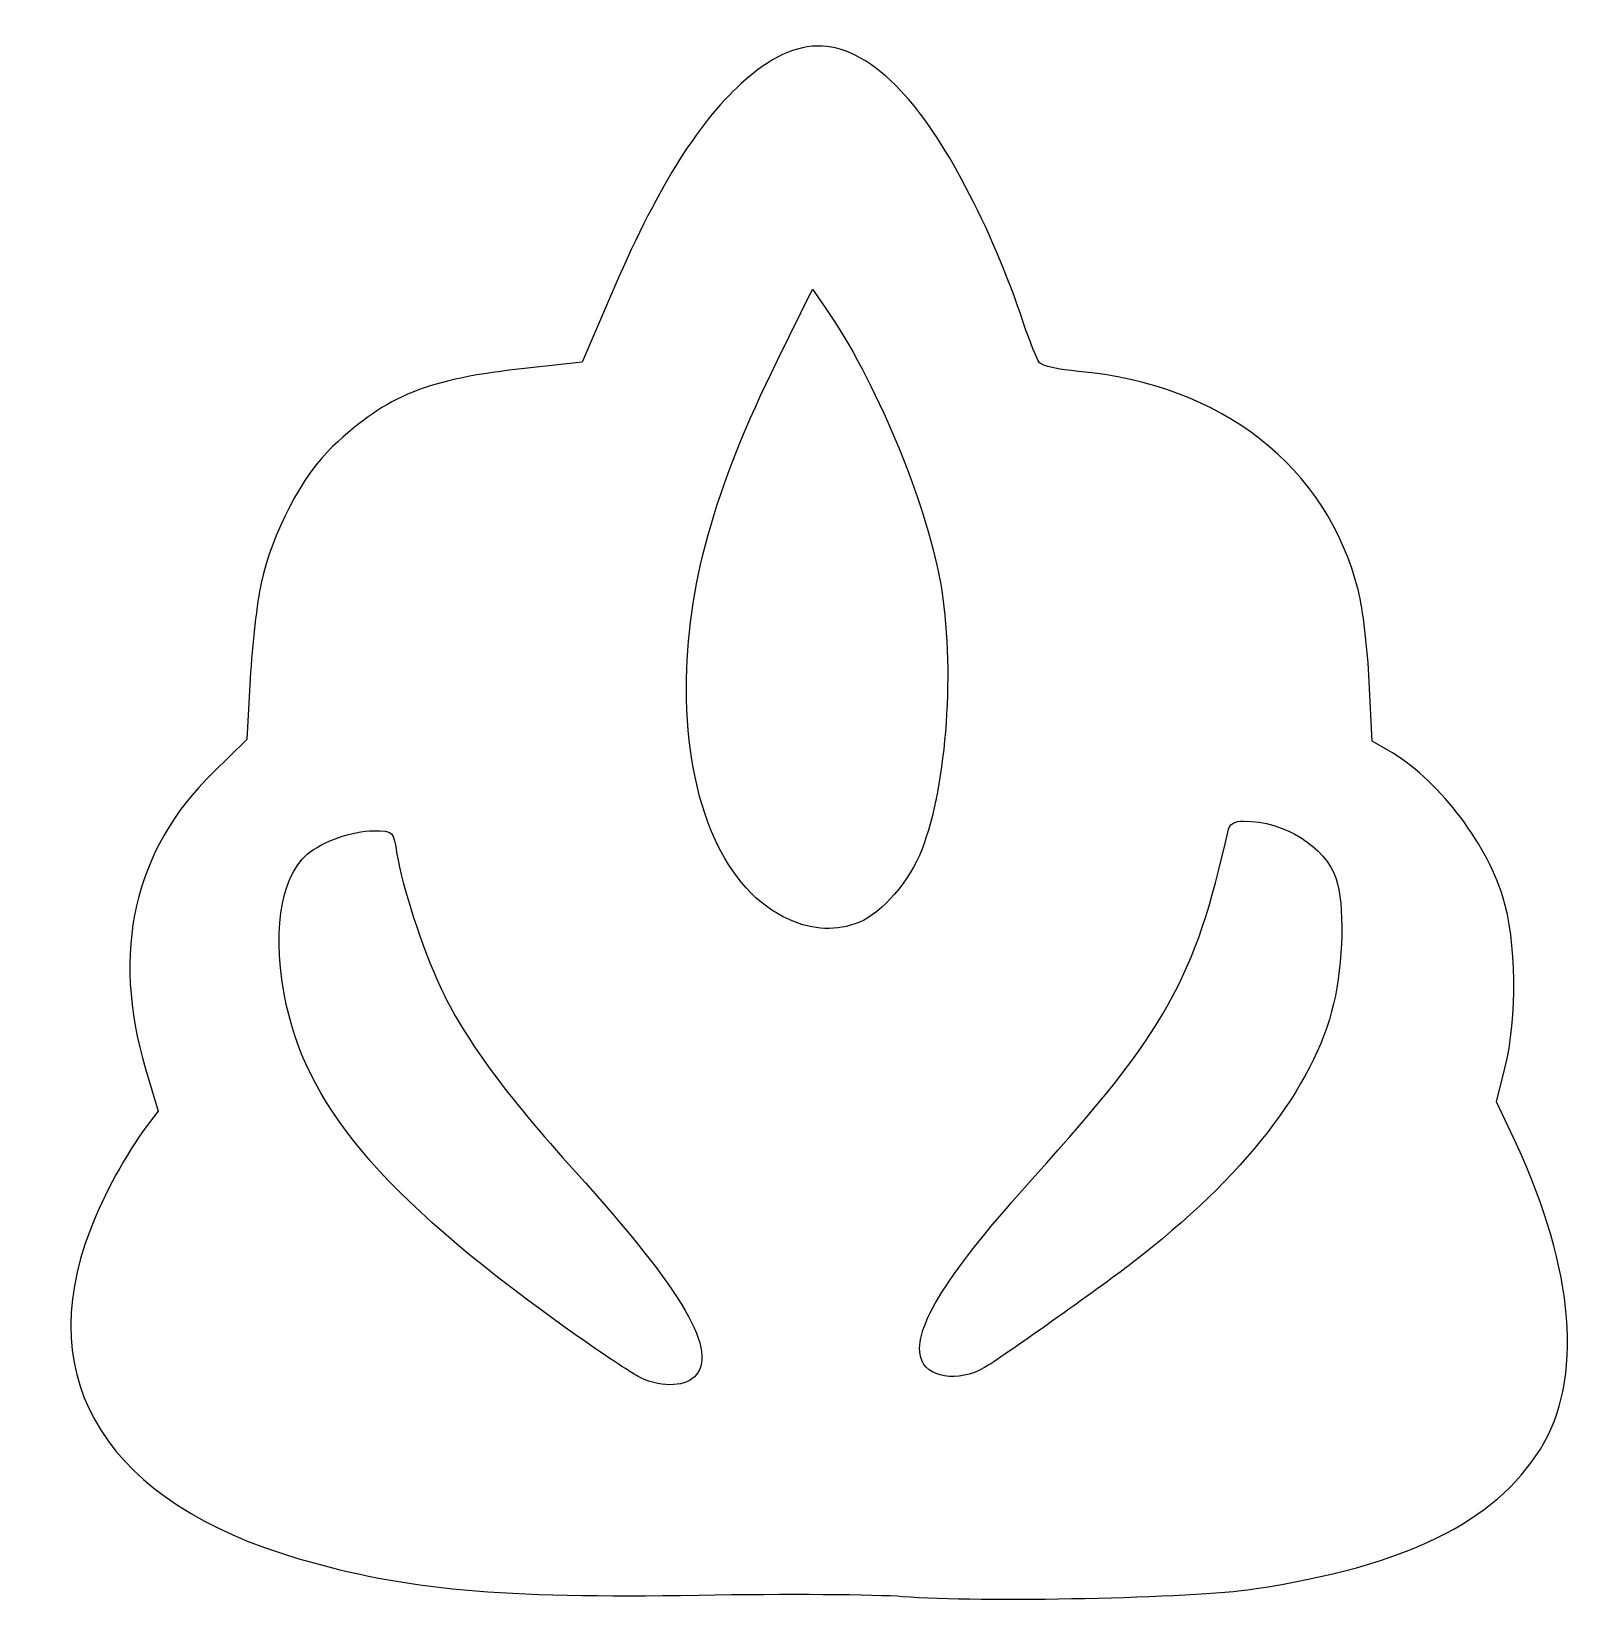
# Model space of a CAD drawing. Header units: centimetres. Extents: x -3.24 to 2.56, y 3.22 to 9.09.
import ezdxf

# ---------------------------------------------------------------- set-up
doc = ezdxf.new("R2010")
doc.units = ezdxf.units.CM
doc.header["$MEASUREMENT"] = 0
doc.layers.add('Layer 1', color=7, linetype='Continuous')

msp = doc.modelspace()

# ---------------------------------------------------------------- linework, layer by layer
at = {"layer": 'Layer 1', "color": 56}
for points, knots in [([(0.01797, 3.24212), (-0.08023, 3.25009), (-0.42277, 3.25223), (-0.74322, 3.24687), (-0.74322, 3.24687), (-1.48956, 3.23438), (-1.83856, 3.26614), (-2.23742, 3.3828), (-2.23742, 3.3828), (-2.94931, 3.59103), (-3.23634, 4.0424), (-3.01744, 4.60941), (-3.01744, 4.60941), (-2.96681, 4.74054), (-2.87999, 4.9006), (-2.80763, 4.99616), (-2.80763, 4.99616), (-2.80763, 4.99616), (-2.76327, 5.05475), (-2.76327, 5.05475), (-2.76327, 5.05475), (-2.76327, 5.05475), (-2.81009, 5.21228), (-2.81009, 5.21228), (-2.81009, 5.21228), (-2.9401, 5.64969), (-2.85346, 6.0307), (-2.55862, 6.31816), (-2.55862, 6.31816), (-2.55862, 6.31816), (-2.43155, 6.44205), (-2.43155, 6.44205), (-2.43155, 6.44205), (-2.43155, 6.44205), (-2.41905, 6.67017), (-2.41905, 6.67017), (-2.41905, 6.67017), (-2.41218, 6.79564), (-2.39389, 6.95602), (-2.37841, 7.02657), (-2.37841, 7.02657), (-2.33716, 7.21455), (-2.22407, 7.43059), (-2.11136, 7.53667), (-2.11136, 7.53667), (-1.90701, 7.72903), (-1.75843, 7.7888), (-1.38436, 7.82911), (-1.38436, 7.82911), (-1.38436, 7.82911), (-1.17973, 7.85117), (-1.17973, 7.85117), (-1.17973, 7.85117), (-1.17973, 7.85117), (-1.07388, 8.09855), (-1.07388, 8.09855), (-1.07388, 8.09855), (-0.90594, 8.49105), (-0.75296, 8.73965), (-0.58547, 8.89218), (-0.58547, 8.89218), (-0.3718, 9.08678), (-0.19524, 9.07908), (0.00978, 8.86622), (0.00978, 8.86622), (0.16546, 8.70458), (0.34829, 8.35869), (0.46881, 7.99777), (0.46881, 7.99777), (0.49237, 7.92722), (0.51901, 7.86037), (0.528, 7.84921), (0.528, 7.84921), (0.537, 7.83806), (0.60243, 7.82367), (0.67339, 7.81724), (0.67339, 7.81724), (1.21014, 7.76861), (1.60282, 7.46082), (1.71927, 6.99746), (1.71927, 6.99746), (1.73551, 6.93284), (1.75382, 6.78005), (1.75997, 6.65793), (1.75997, 6.65793), (1.75997, 6.65793), (1.77115, 6.4359), (1.77115, 6.4359), (1.77115, 6.4359), (1.77115, 6.4359), (1.82961, 6.40231), (1.82961, 6.40231), (1.82961, 6.40231), (2.01048, 6.29839), (2.1921, 6.06667), (2.25893, 5.85456), (2.25893, 5.85456), (2.30987, 5.6929), (2.31331, 5.40287), (2.26654, 5.21471), (2.26654, 5.21471), (2.26654, 5.21471), (2.23521, 5.08871), (2.23521, 5.08871), (2.23521, 5.08871), (2.23521, 5.08871), (2.30909, 4.93068), (2.30909, 4.93068), (2.30909, 4.93068), (2.52741, 4.46365), (2.56013, 4.04887), (2.39889, 3.79229), (2.39889, 3.79229), (2.22592, 3.51704), (1.89726, 3.35647), (1.32921, 3.2697), (1.32921, 3.2697), (1.10774, 3.23587), (0.30341, 3.21895), (0.01797, 3.24212)], [0, 0, 0, 0, 0.0322581, 0.0322581, 0.0322581, 0.0322581, 0.0645161, 0.0645161, 0.0645161, 0.0645161, 0.0967742, 0.0967742, 0.0967742, 0.0967742, 0.1290323, 0.1290323, 0.1290323, 0.1290323, 0.1612903, 0.1612903, 0.1612903, 0.1612903, 0.1935484, 0.1935484, 0.1935484, 0.1935484, 0.2258065, 0.2258065, 0.2258065, 0.2258065, 0.2580645, 0.2580645, 0.2580645, 0.2580645, 0.2903226, 0.2903226, 0.2903226, 0.2903226, 0.3225806, 0.3225806, 0.3225806, 0.3225806, 0.3548387, 0.3548387, 0.3548387, 0.3548387, 0.3870968, 0.3870968, 0.3870968, 0.3870968, 0.4193548, 0.4193548, 0.4193548, 0.4193548, 0.4516129, 0.4516129, 0.4516129, 0.4516129, 0.483871, 0.483871, 0.483871, 0.483871, 0.516129, 0.516129, 0.516129, 0.516129, 0.5483871, 0.5483871, 0.5483871, 0.5483871, 0.5806452, 0.5806452, 0.5806452, 0.5806452, 0.6129032, 0.6129032, 0.6129032, 0.6129032, 0.6451613, 0.6451613, 0.6451613, 0.6451613, 0.6774194, 0.6774194, 0.6774194, 0.6774194, 0.7096774, 0.7096774, 0.7096774, 0.7096774, 0.7419355, 0.7419355, 0.7419355, 0.7419355, 0.7741935, 0.7741935, 0.7741935, 0.7741935, 0.8064516, 0.8064516, 0.8064516, 0.8064516, 0.8387097, 0.8387097, 0.8387097, 0.8387097, 0.8709677, 0.8709677, 0.8709677, 0.8709677, 0.9032258, 0.9032258, 0.9032258, 0.9032258, 0.9354839, 0.9354839, 0.9354839, 0.9354839, 1, 1, 1, 1]), ([(-0.14588, 5.75937), (-0.05973, 5.79453), (0.04476, 5.91508), (0.08875, 6.03006), (0.08875, 6.03006), (0.18274, 6.27574), (0.21347, 6.71843), (0.15808, 7.02875), (0.15808, 7.02875), (0.1031, 7.33671), (-0.08659, 7.79001), (-0.27155, 8.05538), (-0.27155, 8.05538), (-0.27155, 8.05538), (-0.31932, 8.12392), (-0.31932, 8.12392), (-0.31932, 8.12392), (-0.31932, 8.12392), (-0.45005, 7.85927), (-0.45005, 7.85927), (-0.45005, 7.85927), (-0.68747, 7.37864), (-0.79021, 7.00844), (-0.79021, 6.6335), (-0.79021, 6.6335), (-0.79021, 6.20116), (-0.64548, 5.87531), (-0.40643, 5.76945), (-0.40643, 5.76945), (-0.3151, 5.72901), (-0.22848, 5.72566), (-0.14588, 5.75937)], [0, 0, 0, 0, 0.1111111, 0.1111111, 0.1111111, 0.1111111, 0.2222222, 0.2222222, 0.2222222, 0.2222222, 0.3333333, 0.3333333, 0.3333333, 0.3333333, 0.4444444, 0.4444444, 0.4444444, 0.4444444, 0.5555556, 0.5555556, 0.5555556, 0.5555556, 0.6666667, 0.6666667, 0.6666667, 0.6666667, 0.7777778, 0.7777778, 0.7777778, 0.7777778, 1, 1, 1, 1]), ([(0.32278, 4.09644), (0.37804, 4.12821), (0.75134, 4.39275), (0.87314, 4.48646), (0.87314, 4.48646), (1.29324, 4.80966), (1.55217, 5.14252), (1.62684, 5.45536), (1.62684, 5.45536), (1.66289, 5.60637), (1.66743, 5.83011), (1.63631, 5.9216), (1.63631, 5.9216), (1.59532, 6.04209), (1.44331, 6.13742), (1.29169, 6.13772), (1.29169, 6.13772), (1.25366, 6.1378), (1.23799, 6.12714), (1.2312, 6.0966), (1.2312, 6.0966), (1.10976, 5.5498), (1.00004, 5.35396), (0.51133, 4.81166), (0.51133, 4.81166), (0.18192, 4.44615), (0.05591, 4.246), (0.08472, 4.13408), (0.08472, 4.13408), (0.10414, 4.05863), (0.22404, 4.03968), (0.32278, 4.09644)], [0, 0, 0, 0, 0.1111111, 0.1111111, 0.1111111, 0.1111111, 0.2222222, 0.2222222, 0.2222222, 0.2222222, 0.3333333, 0.3333333, 0.3333333, 0.3333333, 0.4444444, 0.4444444, 0.4444444, 0.4444444, 0.5555556, 0.5555556, 0.5555556, 0.5555556, 0.6666667, 0.6666667, 0.6666667, 0.6666667, 0.7777778, 0.7777778, 0.7777778, 0.7777778, 1, 1, 1, 1]), ([(-0.7613, 4.06131), (-0.66724, 4.15302), (-0.79681, 4.37704), (-1.20453, 4.82762), (-1.20453, 4.82762), (-1.46739, 5.11811), (-1.62273, 5.33061), (-1.71019, 5.51935), (-1.71019, 5.51935), (-1.77646, 5.66234), (-1.85362, 5.89944), (-1.87123, 6.01414), (-1.87123, 6.01414), (-1.88455, 6.10095), (-1.88477, 6.10118), (-1.95823, 6.10118), (-1.95823, 6.10118), (-2.03947, 6.10118), (-2.15045, 6.06195), (-2.20649, 6.01344), (-2.20649, 6.01344), (-2.30969, 5.92409), (-2.33981, 5.70718), (-2.28442, 5.45226), (-2.28442, 5.45226), (-2.19723, 5.051), (-1.89573, 4.70785), (-1.19571, 4.21318), (-1.19571, 4.21318), (-1.10345, 4.14798), (-1.00196, 4.08056), (-0.97017, 4.06334), (-0.97017, 4.06334), (-0.89575, 4.02304), (-0.8015, 4.02212), (-0.7613, 4.06131)], [0, 0, 0, 0, 0.1, 0.1, 0.1, 0.1, 0.2, 0.2, 0.2, 0.2, 0.3, 0.3, 0.3, 0.3, 0.4, 0.4, 0.4, 0.4, 0.5, 0.5, 0.5, 0.5, 0.6, 0.6, 0.6, 0.6, 0.7, 0.7, 0.7, 0.7, 0.8, 0.8, 0.8, 0.8, 1, 1, 1, 1])]:
    msp.add_open_spline(points, degree=3, knots=knots, dxfattribs=at)

doc.saveas('drawing.dxf')
